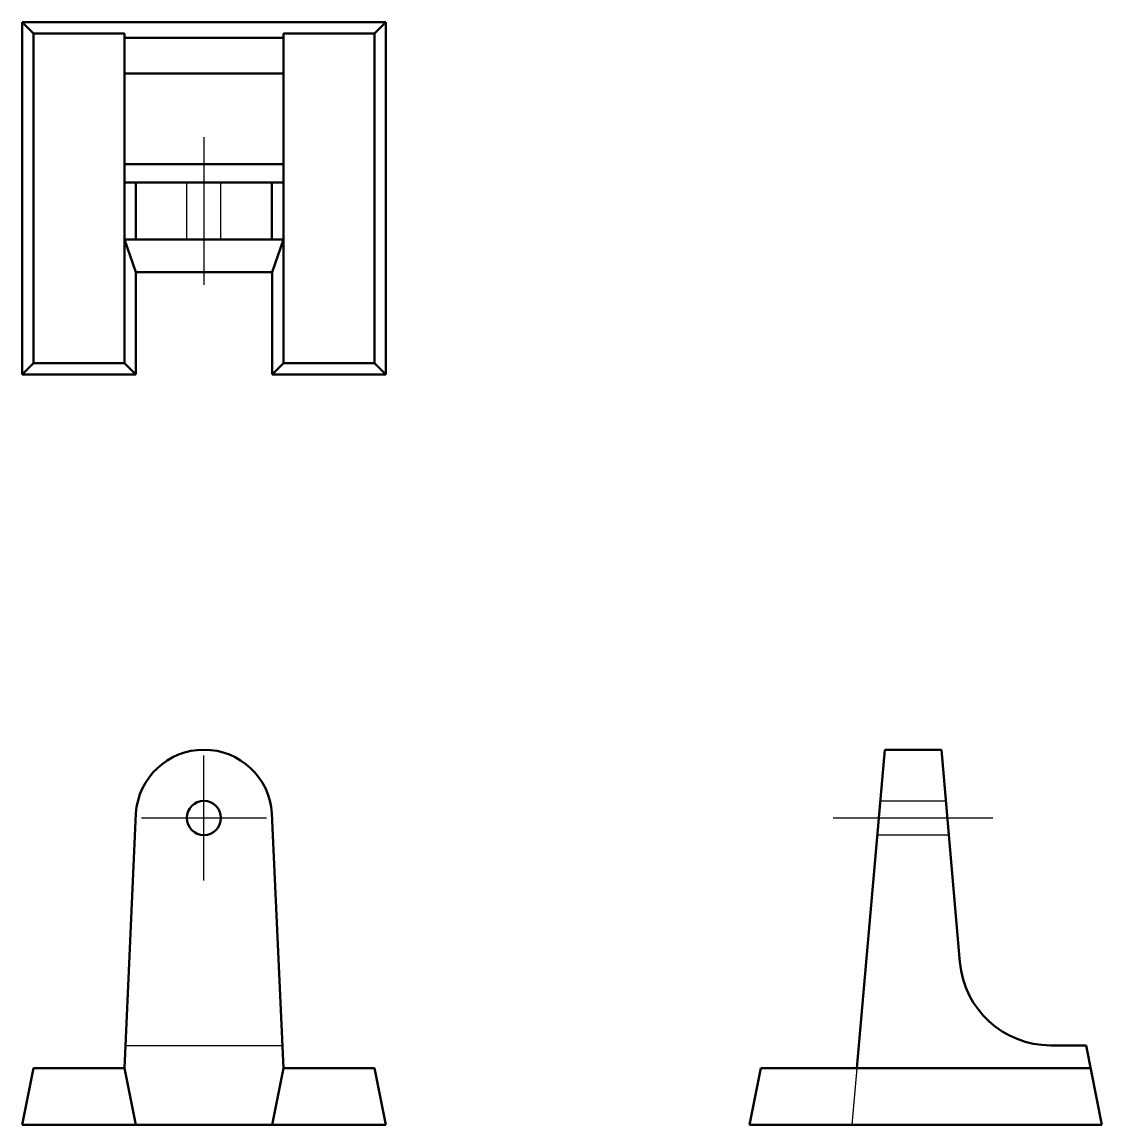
# Model space of a CAD drawing. Header units: inches. Extents: x 0 to 5.94, y 0 to 6.06.
import ezdxf

# ---------------------------------------------------------------- set-up
doc = ezdxf.new("R2010")
doc.units = ezdxf.units.IN
doc.linetypes.add('ACAD_ISO02W100', pattern=[15, 12, -3])
doc.linetypes.add('ACAD_ISO08W100', pattern=[36, 24, -3, 6, -3])
for name, color, linetype, lineweight, true_color in [('center', 3, 'ACAD_ISO08W100', 25, 0x00ff00), ('hidden', 176, 'ACAD_ISO02W100', 25, 0x000080), ('visible', 16, 'Continuous', 50, 0x800000)]:
    doc.layers.add(name, color=color, linetype=linetype, lineweight=lineweight, true_color=true_color)

msp = doc.modelspace()

# ---------------------------------------------------------------- linework, layer by layer
at = {"layer": 'center'}
for p, q in [((1, 5.4298), (1, 4.6179)), ((1, 1.3438), (1, 2.0312)), ((0.6562, 1.6875), (1.3438, 1.6875)), ((4.4601, 1.6875), (5.3376, 1.6875))]:
    msp.add_line(p, q, dxfattribs=at)
at = {"layer": 'hidden'}
for p, q in [((0.9063, 4.8679), (0.9063, 5.1798)), ((1.0938, 4.8679), (1.0938, 5.1798)), ((4.7183, 1.7812), (5.0794, 1.7812)), ((4.7019, 1.5938), (5.0958, 1.5938)), ((0.5682, 0.4375), (1.4318, 0.4375)), ((4.5898, 0.3125), (4.5625, 0))]:
    msp.add_line(p, q, dxfattribs=at)
at = {"layer": 'visible'}
for p, q in [((0, 4.125), (0, 6.0625)), ((0, 6.0625), (2, 6.0625)), ((0, 6.0625), (0.0625, 6)), ((1.9375, 6), (2, 6.0625)), ((2, 4.125), (2, 6.0625)), ((0.0625, 4.1875), (0.0625, 6)), ((0.0625, 6), (0.5625, 6)), ((0.5625, 4.1875), (0.5625, 6)), ((0.5625, 5.975), (1.4375, 5.975)), ((1.4375, 4.1875), (1.4375, 6)), ((1.4375, 6), (1.9375, 6)), ((1.9375, 4.1875), (1.9375, 6)), ((0.5625, 5.7801), (1.4375, 5.7801)), ((0.5625, 5.282), (1.4375, 5.282)), ((0.5625, 5.1798), (1.4375, 5.1798)), ((0.6259, 5.1798), (0.6259, 4.8679)), ((1.3741, 5.1798), (1.3741, 4.8679)), ((1.4375, 4.8679), (0.5625, 4.8679)), ((0.625, 4.6875), (0.5625, 4.8679)), ((1.375, 4.6875), (1.4375, 4.8679)), ((0.625, 4.125), (0.625, 4.6875)), ((0.625, 4.6875), (1.375, 4.6875)), ((1.375, 4.125), (1.375, 4.6875)), ((0.0625, 4.1875), (0, 4.125)), ((0.0625, 4.1875), (0.5625, 4.1875)), ((0.5625, 4.1875), (0.625, 4.125)), ((1.4375, 4.1875), (1.375, 4.125)), ((1.4375, 4.1875), (1.9375, 4.1875)), ((1.9375, 4.1875), (2, 4.125)), ((0, 4.125), (0.625, 4.125)), ((1.375, 4.125), (2, 4.125)), ((4.7429, 2.0625), (4.5898, 0.3125)), ((4.7429, 2.0625), (5.0548, 2.0625)), ((5.0548, 2.0625), (5.157, 0.8939)), ((0.5625, 0.3125), (0.6259, 1.7128)), ((1.4375, 0.3125), (1.3741, 1.7128)), ((5.85, 0.4375), (5.6551, 0.4375)), ((5.9375, 0), (5.85, 0.4375)), ((0, 0), (0.0625, 0.3125)), ((0.0625, 0.3125), (0.5625, 0.3125)), ((0.625, 0), (0.5625, 0.3125)), ((1.375, 0), (1.4375, 0.3125)), ((1.4375, 0.3125), (1.9375, 0.3125)), ((2, 0), (1.9375, 0.3125)), ((4, 0), (4.0625, 0.3125)), ((4.0625, 0.3125), (5.875, 0.3125)), ((0, 0), (2, 0)), ((5.9375, 0), (4, 0))]:
    msp.add_line(p, q, dxfattribs=at)
msp.add_circle((1, 1.6875), 0.0938, dxfattribs=at)
for centre, radius, start, end in [((1, 1.6875), 0.375, 3.86504, 176.13496), ((5.6551, 0.9375), 0.5, 185, 270)]:
    msp.add_arc(centre, radius, start, end, dxfattribs=at)

doc.saveas('drawing.dxf')
